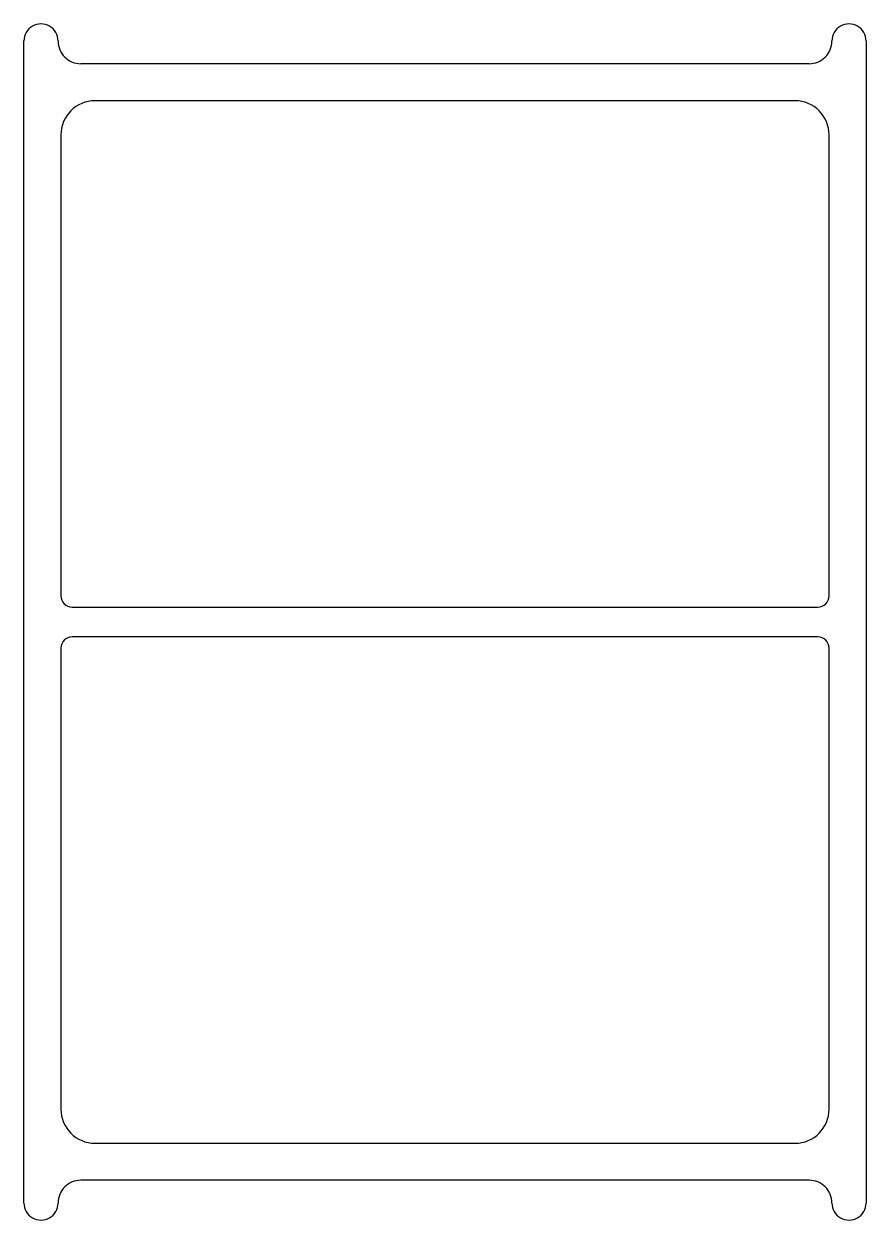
# Model space of a CAD drawing. Header units: millimetres. Extents: x 0 to 74, y 2 to 107.
import ezdxf

# ---------------------------------------------------------------- set-up
doc = ezdxf.new("R2010")
doc.units = ezdxf.units.MM
doc.layers.add('1', color=7, linetype='CONTINUOUS')

msp = doc.modelspace()

# ---------------------------------------------------------------- linework, layer by layer
at = {"layer": '1', "color": 51, "linetype": 'Continuous'}
for p, q in [((0.000153, 3.24953), (0.000153, 105.350533)), ((74.000153, 105.350533), (74.000153, 3.24953)), ((69.001298, 103.350032), (4.999009, 103.350032)), ((67.750153, 100.100032), (6.250153, 100.100032)), ((3.250153, 97.100032), (3.250153, 56.600032)), ((70.750153, 56.600032), (70.750153, 97.100032)), ((4.250153, 55.600032), (69.750153, 55.600032)), ((69.750153, 53.000032), (4.250153, 53.000032)), ((3.250153, 52.000032), (3.250153, 11.500032)), ((70.750153, 11.500032), (70.750153, 52.000032)), ((6.250153, 8.500032), (67.750153, 8.500032)), ((69.001298, 5.250032), (4.999009, 5.250032))]:
    msp.add_line(p, q, dxfattribs=at)
for centre, radius, start, end in [((1.499581, 105.350533), 1.499428, 359.991785, 180), ((72.500725, 105.350533), 1.499428, 0, 180.008215), ((4.999009, 105.350032), 2, 179.991785, 270), ((69.001298, 105.350032), 2, 270, 0.008215), ((6.250153, 97.100032), 3, 90, 180), ((67.750153, 97.100032), 3, 0, 90), ((4.250153, 56.600032), 1, 180, 270), ((69.750153, 56.600032), 1, 270, 0), ((4.250153, 52.000032), 1, 90, 180), ((69.750153, 52.000032), 1, 0, 90), ((6.250153, 11.500032), 3, 180, 270), ((67.750153, 11.500032), 3, 270, 0), ((4.999009, 3.250032), 2, 90, 180.008215), ((69.001298, 3.250032), 2, 359.991785, 90), ((1.499581, 3.24953), 1.499428, 180, 0.008215), ((72.500725, 3.24953), 1.499428, 179.991785, 0)]:
    msp.add_arc(centre, radius, start, end, dxfattribs=at)

doc.saveas('drawing.dxf')
